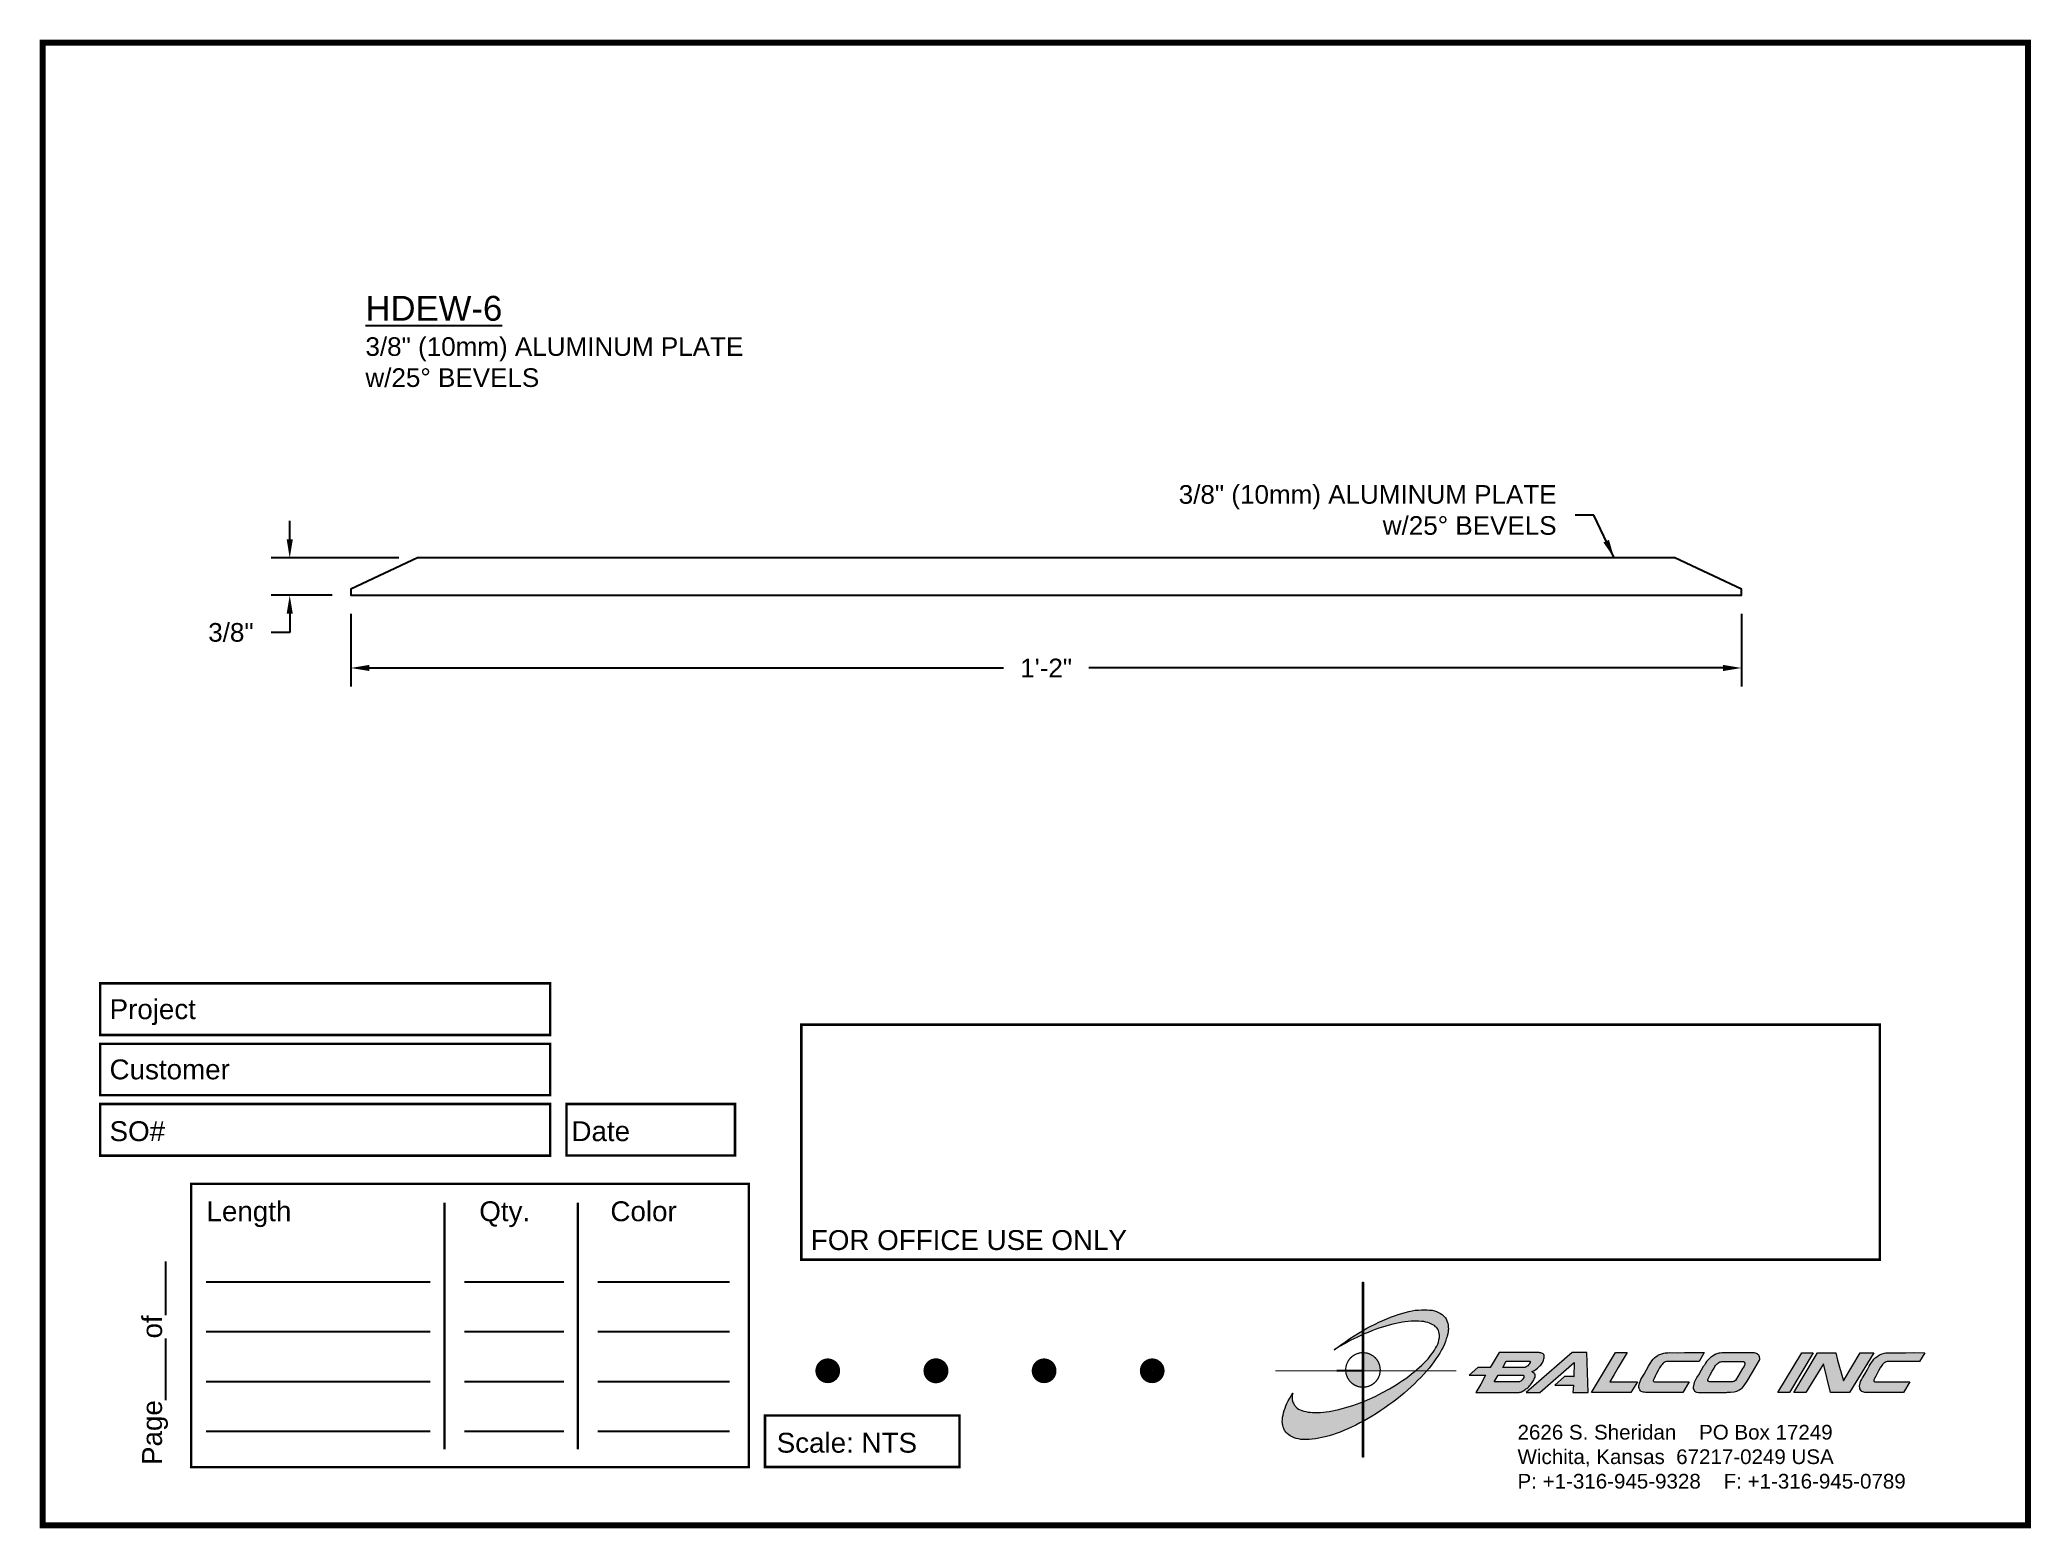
# Paper-space layout 'Breakout' of a CAD drawing. Header units: inches. Extents: x 0 to 10, y 0 to 7.5.
# The model-space entities are those that its viewports show. They can reach past a viewport. Long polylines and large blocks are cut down to what shows.
import ezdxf

# ---------------------------------------------------------------- set-up
doc = ezdxf.new("R2010")
doc.units = ezdxf.units.IN
doc.header["$MEASUREMENT"] = 0
for name, color, linetype in [('Border', 7, 'Continuous'), ('Dimensions', 3, 'Continuous'), ('Metals', 7, 'Continuous'), ('Text', 2, 'Continuous')]:
    doc.layers.add(name, color=color, linetype=linetype)
doc.styles.add('Arial', font='ARIAL.TTF')
doc.dimstyles.new('Arial', dxfattribs={"dimtxt": 0.1875, "dimasz": 0.1875, "dimexe": 0.1875, "dimexo": 0.1875, "dimgap": 0.1875, "dimtad": 0, "dimtih": 1, "dimtoh": 1, "dimdec": 4, "dimzin": 0, "dimdsep": 46, "dimlunit": 4, "dimtxsty": 'Arial', "dimcen": 0.1875, "dimadec": 0, "dimazin": 0, "dimtfac": 1, "dimtdec": 4, "dimtofl": 0, "dimtmove": 0, "dimatfit": 3, "dimfxl": 0, "dimfrac": 2, "dimtolj": 1, "dimtzin": 0, "dimarcsym": 0})

# ---------------------------------------------------------------- blocks, each defined once
blk = doc.blocks.new('CADlogo')
h = blk.add_hatch(color=256)
h.paths.add_polyline_path([(0.918, 1.81), (0.909, 1.81), (0.909, 1.322), (0.918, 1.327)])
h.paths.add_polyline_path([(0.918, 1.285), (0.909, 1.281), (0.909, 1.1), (0.918, 1.1)])
h.paths.add_polyline_path([(0.918, 0.917), (0.909, 0.917), (0.909, 0.762), (0.909, 0.753), (0.91, 0.753), (0.918, 0.753)])
h.paths.add_polyline_path([(0.918, 1.091), (0.918, 1.1), (0.91, 1.1), (0.909, 1.1), (0.909, 0.917), (0.918, 0.917), (0.918, 0.919), (0.915, 0.919)])
h.paths.add_polyline_path([(0.918, 0.412), (0.909, 0.407), (0.909, 0.049), (0.918, 0.049)])
h.paths.add_polyline_path([(0.918, 0.753), (0.909, 0.753), (0.909, 0.606), (0.918, 0.609)])
h.paths.add_polyline_path([(0.918, 0.609), (0.909, 0.606), (0.909, 0.407), (0.918, 0.412)])
h.paths.add_polyline_path([(0.918, 1.327), (0.909, 1.322), (0.909, 1.281), (0.918, 1.285)])
h = blk.add_hatch(color=175)
h.paths.add_polyline_path([(0.574, 0.51), (0.543, 0.506), (0.514, 0.502), (0.487, 0.499), (0.459, 0.499), (0.432, 0.497), (0.406, 0.499), (0.382, 0.5), (0.36, 0.502), (0.338, 0.508), (0.318, 0.511), (0.298, 0.519), (0.282, 0.526), (0.265, 0.533), (0.252, 0.543), (0.24, 0.553), (0.234, 0.559), (0.229, 0.564), (0.22, 0.577), (0.212, 0.592), (0.205, 0.607), (0.203, 0.616), (0.201, 0.627), (0.199, 0.643), (0.201, 0.66), (0.201, 0.671), (0.205, 0.682), (0.207, 0.694), (0.19, 0.667), (0.176, 0.641), (0.161, 0.616), (0.148, 0.59), (0.137, 0.566), (0.128, 0.543), (0.119, 0.519), (0.113, 0.495), (0.108, 0.473), (0.104, 0.451), (0.103, 0.44), (0.103, 0.429), (0.101, 0.409), (0.103, 0.391), (0.104, 0.38), (0.106, 0.371), (0.11, 0.352), (0.115, 0.336), (0.124, 0.318), (0.13, 0.31), (0.135, 0.301), (0.143, 0.294), (0.15, 0.286), (0.165, 0.274), (0.181, 0.263), (0.199, 0.254), (0.22, 0.244), (0.242, 0.237), (0.263, 0.232), (0.289, 0.228), (0.315, 0.226), (0.342, 0.226), (0.371, 0.226), (0.402, 0.23), (0.434, 0.233), (0.467, 0.239), (0.499, 0.246), (0.534, 0.254), (0.571, 0.263), (0.606, 0.275), (0.644, 0.286), (0.682, 0.301), (0.721, 0.318), (0.759, 0.334), (0.799, 0.352), (0.841, 0.371), (0.882, 0.393), (0.909, 0.407), (0.909, 0.606), (0.884, 0.596), (0.847, 0.583), (0.81, 0.57), (0.774, 0.559), (0.739, 0.548), (0.704, 0.537), (0.671, 0.53), (0.638, 0.522), (0.606, 0.515)])
h.paths.add_polyline_path([(1.18, 0.738), (1.109, 0.698), (1.034, 0.661), (0.957, 0.627), (0.918, 0.609), (0.918, 0.412), (0.924, 0.414), (0.964, 0.438), (1.006, 0.462), (1.05, 0.489), (1.092, 0.517), (1.134, 0.544), (1.174, 0.574), (1.215, 0.603), (1.253, 0.634), (1.291, 0.663), (1.328, 0.694), (1.365, 0.725), (1.399, 0.757), (1.432, 0.788), (1.463, 0.819), (1.494, 0.85), (1.524, 0.883), (1.554, 0.917), (1.44, 0.917), (1.429, 0.908), (1.401, 0.886), (1.374, 0.864), (1.343, 0.842), (1.312, 0.822), (1.28, 0.8), (1.248, 0.778), (1.215, 0.758)])
h.paths.add_polyline_path([(1.769, 1.382), (1.767, 1.393), (1.763, 1.404), (1.758, 1.422), (1.749, 1.441), (1.743, 1.45), (1.738, 1.457), (1.73, 1.464), (1.725, 1.472), (1.709, 1.485), (1.692, 1.496), (1.674, 1.506), (1.654, 1.514), (1.632, 1.521), (1.61, 1.527), (1.584, 1.53), (1.559, 1.532), (1.531, 1.532), (1.502, 1.532), (1.471, 1.53), (1.44, 1.527), (1.407, 1.521), (1.374, 1.514), (1.339, 1.505), (1.304, 1.496), (1.268, 1.485), (1.229, 1.472), (1.191, 1.457), (1.152, 1.442), (1.114, 1.426), (1.074, 1.408), (1.034, 1.388), (0.991, 1.367), (0.951, 1.346), (0.918, 1.327), (0.918, 1.285), (0.926, 1.289), (0.964, 1.305), (1.001, 1.32), (1.037, 1.333), (1.074, 1.346), (1.109, 1.356), (1.143, 1.367), (1.178, 1.378), (1.213, 1.386), (1.246, 1.393), (1.277, 1.4), (1.31, 1.406), (1.339, 1.41), (1.368, 1.413), (1.398, 1.417), (1.425, 1.417), (1.452, 1.419), (1.476, 1.417), (1.502, 1.415), (1.524, 1.413), (1.546, 1.408), (1.566, 1.404), (1.584, 1.397), (1.602, 1.389), (1.617, 1.382), (1.632, 1.373), (1.644, 1.362), (1.65, 1.356), (1.655, 1.351), (1.665, 1.338), (1.672, 1.325), (1.677, 1.309), (1.681, 1.294), (1.683, 1.278), (1.683, 1.261), (1.683, 1.252), (1.681, 1.243), (1.677, 1.225), (1.672, 1.207), (1.665, 1.186), (1.655, 1.166), (1.644, 1.146), (1.632, 1.126), (1.619, 1.106), (1.602, 1.084), (1.586, 1.062), (1.568, 1.04), (1.548, 1.018), (1.527, 0.996), (1.504, 0.974), (1.48, 0.952), (1.456, 0.93), (1.44, 0.917), (1.554, 0.917), (1.579, 0.945), (1.602, 0.976), (1.626, 1.007), (1.648, 1.038), (1.668, 1.067), (1.687, 1.097), (1.703, 1.128), (1.719, 1.155), (1.732, 1.185), (1.743, 1.212), (1.752, 1.239), (1.758, 1.252), (1.762, 1.265), (1.767, 1.291), (1.771, 1.314), (1.771, 1.327), (1.773, 1.338), (1.771, 1.362), (1.771, 1.373)])
h.paths.add_polyline_path([(0.867, 1.296), (0.825, 1.271), (0.781, 1.243), (0.741, 1.214), (0.701, 1.186), (0.66, 1.157), (0.622, 1.128), (0.675, 1.161), (0.732, 1.194), (0.79, 1.225), (0.82, 1.239), (0.851, 1.254), (0.909, 1.281), (0.909, 1.322)])
h = blk.add_hatch(color=256)
h.paths.add_polyline_path([(1.074, 0.991), (1.07, 1.001), (1.065, 1.011), (1.059, 1.021), (1.053, 1.03), (1.046, 1.038), (1.039, 1.047), (1.031, 1.054), (1.022, 1.062), (1.014, 1.068), (1.004, 1.074), (0.995, 1.08), (0.985, 1.085), (0.975, 1.089), (0.964, 1.093), (0.954, 1.096), (0.943, 1.098), (0.932, 1.099), (0.921, 1.1), (0.918, 1.1), (0.918, 0.917), (0.94, 0.917), (1.086, 0.917), (1.087, 0.927), (1.086, 0.938), (1.085, 0.949), (1.083, 0.96), (1.081, 0.97), (1.078, 0.981)])
h.paths.add_polyline_path([(0.909, 0.917), (0.739, 0.917), (0.74, 0.91), (0.741, 0.899), (0.743, 0.888), (0.746, 0.878), (0.75, 0.867), (0.754, 0.857), (0.758, 0.847), (0.764, 0.837), (0.77, 0.828), (0.776, 0.819), (0.783, 0.811), (0.791, 0.803), (0.799, 0.795), (0.808, 0.788), (0.817, 0.782), (0.826, 0.776), (0.836, 0.771), (0.846, 0.766), (0.856, 0.762), (0.867, 0.759), (0.877, 0.757), (0.888, 0.755), (0.899, 0.753), (0.909, 0.753)])
h.paths.add_polyline_path([(0.918, 1.1), (0.91, 1.1), (0.909, 1.1), (0.909, 0.917), (0.918, 0.917)])
h = blk.add_hatch(color=256)
h.paths.add_polyline_path([(2.148, 0.874), (2.098, 0.784), (2.049, 0.7), (2.484, 0.7), (2.491, 0.702), (2.501, 0.703), (2.508, 0.705), (2.512, 0.707), (2.517, 0.711), (2.532, 0.72), (2.546, 0.729), (2.554, 0.735), (2.563, 0.74), (2.572, 0.747), (2.581, 0.757), (2.59, 0.768), (2.599, 0.777), (2.616, 0.799), (2.623, 0.811), (2.63, 0.822), (2.636, 0.833), (2.641, 0.844), (2.645, 0.855), (2.647, 0.864), (2.647, 0.879), (2.645, 0.883), (2.641, 0.886), (2.638, 0.892), (2.629, 0.899), (2.619, 0.905), (2.612, 0.91), (2.64, 0.921), (2.658, 0.936), (2.669, 0.943), (2.678, 0.95), (2.694, 0.967), (2.702, 0.976), (2.709, 0.985), (2.716, 0.994), (2.722, 1.005), (2.727, 1.014), (2.731, 1.025), (2.735, 1.038), (2.736, 1.049), (2.738, 1.062), (2.738, 1.073), (2.733, 1.082), (2.727, 1.088), (2.72, 1.093), (2.713, 1.097), (2.704, 1.099), (2.694, 1.1), (2.685, 1.102), (2.674, 1.102), (2.285, 1.102), (2.195, 0.952), (2.069, 0.952), (1.981, 0.874)])
h.paths.add_polyline_path([(2.274, 0.874), (2.53, 0.874), (2.534, 0.865), (2.532, 0.852), (2.524, 0.841), (2.515, 0.828), (2.505, 0.815), (2.493, 0.81), (2.49, 0.808), (2.235, 0.808)], flags=16)
h.paths.add_polyline_path([(2.321, 0.952), (2.356, 1.014), (2.587, 1.014), (2.592, 1.014), (2.597, 1.014), (2.597, 1.003), (2.59, 0.991), (2.583, 0.98), (2.569, 0.966), (2.555, 0.958), (2.546, 0.952), (2.535, 0.952)], flags=16)
h.paths.add_polyline_path([(3.04, 1.002), (3.036, 0.859), (2.941, 0.859), (2.844, 0.773), (3.031, 0.773), (3.027, 0.7), (3.181, 0.7), (3.168, 1.102), (3.02, 1.102), (2.557, 0.7), (2.694, 0.7)])
h.paths.add_polyline_path([(3.214, 0.7), (3.611, 0.7), (3.675, 0.808), (3.397, 0.808), (3.441, 0.881), (3.483, 0.952), (3.574, 1.102), (3.454, 1.102)])
h.paths.add_polyline_path([(3.788, 0.965), (3.766, 0.927), (3.743, 0.885), (3.721, 0.846), (3.71, 0.83), (3.702, 0.811), (3.697, 0.795), (3.693, 0.778), (3.691, 0.769), (3.691, 0.76), (3.691, 0.749), (3.693, 0.74), (3.7, 0.727), (3.708, 0.716), (3.711, 0.714), (3.724, 0.705), (3.733, 0.702), (3.744, 0.702), (3.757, 0.7), (3.774, 0.7), (4.134, 0.7), (4.196, 0.808), (3.854, 0.808), (3.841, 0.808), (3.833, 0.816), (3.836, 0.826), (3.843, 0.841), (3.856, 0.864), (3.869, 0.892), (3.883, 0.921), (3.898, 0.949), (3.914, 0.972), (3.924, 0.983), (3.931, 0.992), (3.943, 1.002), (3.954, 1.008), (3.969, 1.011), (4.297, 1.011), (4.346, 1.102), (4.238, 1.102), (4.15, 1.102), (4.075, 1.1), (3.997, 1.102), (3.982, 1.1), (3.968, 1.1), (3.955, 1.099), (3.942, 1.097), (3.92, 1.089), (3.9, 1.082), (3.889, 1.078), (3.88, 1.073), (3.863, 1.062), (3.849, 1.049), (3.834, 1.035), (3.821, 1.018), (3.81, 1.002), (3.799, 0.983)])
h.paths.add_polyline_path([(4.509, 1.097), (4.496, 1.095), (4.485, 1.093), (4.476, 1.089), (4.465, 1.086), (4.447, 1.077), (4.43, 1.066), (4.421, 1.06), (4.414, 1.055), (4.399, 1.04), (4.386, 1.025), (4.372, 1.011), (4.361, 0.994), (4.35, 0.976), (4.337, 0.96), (4.317, 0.923), (4.297, 0.888), (4.275, 0.855), (4.26, 0.828), (4.255, 0.813), (4.247, 0.799), (4.244, 0.784), (4.242, 0.777), (4.24, 0.769), (4.238, 0.753), (4.238, 0.735), (4.246, 0.722), (4.251, 0.714), (4.253, 0.713), (4.257, 0.711), (4.262, 0.705), (4.269, 0.703), (4.278, 0.702), (4.289, 0.7), (4.564, 0.7), (4.571, 0.7), (4.584, 0.702), (4.613, 0.703), (4.648, 0.707), (4.664, 0.709), (4.677, 0.713), (4.686, 0.716), (4.694, 0.722), (4.705, 0.727), (4.717, 0.735), (4.73, 0.744), (4.741, 0.755), (4.752, 0.769), (4.781, 0.815), (4.833, 0.903), (4.906, 1.025), (4.908, 1.035), (4.908, 1.046), (4.906, 1.051), (4.906, 1.057), (4.9, 1.069), (4.893, 1.08), (4.889, 1.082), (4.888, 1.086), (4.88, 1.089), (4.873, 1.093), (4.866, 1.097), (4.856, 1.1), (4.846, 1.1), (4.844, 1.1), (4.73, 1.1), (4.626, 1.1), (4.58, 1.1), (4.542, 1.099), (4.524, 1.099)])
h.paths.add_polyline_path([(4.527, 1.011), (4.54, 1.011), (4.745, 1.011), (4.752, 1.003), (4.758, 0.998), (4.758, 0.985), (4.756, 0.98), (4.754, 0.974), (4.749, 0.965), (4.743, 0.956), (4.734, 0.941), (4.663, 0.821), (4.648, 0.812), (4.639, 0.81), (4.633, 0.808), (4.622, 0.808), (4.61, 0.808), (4.416, 0.808), (4.398, 0.808), (4.39, 0.813), (4.387, 0.813), (4.385, 0.819), (4.378, 0.825), (4.385, 0.832), (4.408, 0.877), (4.428, 0.914), (4.447, 0.945), (4.454, 0.96), (4.461, 0.971), (4.474, 0.986), (4.487, 0.996), (4.496, 1.002), (4.508, 1.009), (4.516, 1.009)], flags=16)
h.paths.add_polyline_path([(5.089, 0.698), (5.206, 0.698), (5.445, 1.1), (5.33, 1.099)])
h.paths.add_polyline_path([(5.489, 1.099), (5.252, 0.698), (5.37, 0.698), (5.548, 0.987), (5.621, 0.698), (5.811, 0.698), (6.055, 1.099), (5.919, 1.1), (5.749, 0.817), (5.709, 0.954), (5.691, 1.024), (5.672, 1.099)])
h.paths.add_polyline_path([(6.086, 1.06), (6.069, 1.047), (6.056, 1.035), (6.044, 1.018), (6.031, 1.002), (6.02, 0.983), (6.009, 0.965), (5.987, 0.925), (5.965, 0.885), (5.941, 0.846), (5.932, 0.828), (5.923, 0.811), (5.917, 0.795), (5.914, 0.778), (5.912, 0.769), (5.912, 0.758), (5.914, 0.749), (5.916, 0.738), (5.921, 0.725), (5.928, 0.716), (5.936, 0.709), (5.945, 0.705), (5.954, 0.702), (5.965, 0.7), (5.98, 0.7), (5.994, 0.7), (6.355, 0.7), (6.419, 0.806), (6.073, 0.806), (6.056, 0.811), (6.056, 0.821), (6.056, 0.826), (6.064, 0.841), (6.077, 0.864), (6.089, 0.892), (6.104, 0.919), (6.119, 0.947), (6.135, 0.972), (6.144, 0.983), (6.153, 0.992), (6.163, 1), (6.166, 1.003), (6.172, 1.005), (6.178, 1.008), (6.19, 1.011), (6.517, 1.011), (6.569, 1.1), (6.459, 1.102), (6.373, 1.1), (6.296, 1.1), (6.217, 1.1), (6.203, 1.1), (6.19, 1.099), (6.175, 1.099), (6.164, 1.095), (6.141, 1.089), (6.12, 1.082), (6.111, 1.077), (6.102, 1.073)])
blk.add_hatch(color=256).paths.add_polyline_path([(0.918, 0.609), (0.909, 0.606), (0.909, 0.407), (0.918, 0.412)])
for q in [(0.65, 0.917), (0.909, 0.648)]:
    blk.add_line((0.909, 0.917), q)
at = {"color": 7, "lineweight": 0}
for points in [[(0.909, 1.81), (0.918, 1.81), (0.918, 0.049), (0.909, 0.049), (0.909, 1.81)], [(2.738, 1.073), (2.733, 1.082), (2.727, 1.088), (2.72, 1.093), (2.713, 1.097), (2.704, 1.099), (2.694, 1.1), (2.685, 1.102), (2.674, 1.102), (2.285, 1.102), (2.195, 0.952), (2.069, 0.952), (1.981, 0.874), (2.148, 0.874), (2.098, 0.784), (2.049, 0.7), (2.484, 0.7), (2.491, 0.702), (2.501, 0.703), (2.508, 0.705), (2.512, 0.707), (2.517, 0.711), (2.532, 0.72), (2.546, 0.729), (2.554, 0.735), (2.563, 0.74), (2.572, 0.747), (2.581, 0.757), (2.59, 0.768), (2.599, 0.777), (2.616, 0.799), (2.623, 0.811), (2.63, 0.822), (2.636, 0.833), (2.641, 0.844), (2.645, 0.855), (2.647, 0.864), (2.647, 0.874), (2.647, 0.879), (2.645, 0.883), (2.641, 0.886), (2.638, 0.892), (2.629, 0.899), (2.619, 0.905), (2.612, 0.91), (2.64, 0.921), (2.658, 0.936), (2.669, 0.943), (2.678, 0.95), (2.694, 0.967), (2.702, 0.976), (2.709, 0.985), (2.716, 0.994), (2.722, 1.005), (2.727, 1.014), (2.731, 1.025), (2.735, 1.038), (2.736, 1.049), (2.738, 1.062), (2.738, 1.073), (2.738, 1.073)], [(2.587, 0.985), (2.583, 0.98), (2.572, 0.969), (2.565, 0.963), (2.555, 0.958), (2.546, 0.952), (2.535, 0.952), (2.321, 0.952), (2.356, 1.014), (2.587, 1.014), (2.592, 1.014), (2.594, 1.014), (2.596, 1.013), (2.597, 1.011), (2.597, 1.005), (2.596, 1), (2.59, 0.991), (2.587, 0.985), (2.587, 0.985)], [(3.027, 0.7), (3.181, 0.7), (3.168, 1.102), (3.02, 1.102), (2.557, 0.7), (2.694, 0.7), (3.04, 1.002), (3.036, 0.859), (3.038, 0.859), (2.941, 0.859), (2.844, 0.773), (3.031, 0.773), (3.027, 0.7), (3.027, 0.7)], [(3.214, 0.7), (3.454, 1.102), (3.574, 1.102), (3.483, 0.952), (3.441, 0.881), (3.397, 0.808), (3.675, 0.808), (3.611, 0.7), (3.214, 0.7), (3.214, 0.7)], [(3.969, 1.011), (3.96, 1.009), (3.955, 1.007), (3.949, 1.005), (3.946, 1.003), (3.94, 1), (3.931, 0.992), (3.924, 0.983), (3.914, 0.972), (3.898, 0.949), (3.883, 0.921), (3.869, 0.892), (3.856, 0.864), (3.843, 0.841), (3.836, 0.826), (3.834, 0.821), (3.834, 0.817), (3.836, 0.813), (3.839, 0.81), (3.847, 0.808), (3.854, 0.808), (4.196, 0.808), (4.134, 0.7), (3.774, 0.7), (3.757, 0.7), (3.744, 0.702), (3.733, 0.702), (3.724, 0.705), (3.715, 0.711), (3.711, 0.713), (3.708, 0.716), (3.7, 0.727), (3.693, 0.74), (3.691, 0.749), (3.691, 0.76), (3.691, 0.769), (3.693, 0.778), (3.697, 0.795), (3.702, 0.811), (3.71, 0.83), (3.721, 0.846), (3.743, 0.885), (3.766, 0.927), (3.788, 0.965), (3.799, 0.983), (3.81, 1.002), (3.821, 1.018), (3.834, 1.035), (3.849, 1.049), (3.863, 1.062), (3.88, 1.073), (3.889, 1.078), (3.9, 1.082), (3.92, 1.089), (3.942, 1.097), (3.955, 1.099), (3.968, 1.1), (3.982, 1.1), (3.997, 1.102), (4.075, 1.1), (4.15, 1.102), (4.238, 1.102), (4.346, 1.102), (4.297, 1.011), (3.969, 1.011), (3.969, 1.011)], [(4.846, 1.1), (4.844, 1.1), (4.73, 1.1), (4.626, 1.1), (4.58, 1.1), (4.542, 1.099), (4.524, 1.099), (4.509, 1.097), (4.496, 1.095), (4.485, 1.093), (4.476, 1.089), (4.465, 1.086), (4.447, 1.077), (4.43, 1.066), (4.421, 1.06), (4.414, 1.055), (4.399, 1.04), (4.386, 1.025), (4.372, 1.011), (4.361, 0.994), (4.35, 0.976), (4.337, 0.96), (4.317, 0.923), (4.297, 0.888), (4.275, 0.855), (4.26, 0.828), (4.255, 0.813), (4.247, 0.799), (4.244, 0.784), (4.242, 0.777), (4.24, 0.769), (4.238, 0.753), (4.238, 0.735), (4.246, 0.722), (4.251, 0.714), (4.253, 0.713), (4.257, 0.711), (4.262, 0.705), (4.269, 0.703), (4.278, 0.702), (4.289, 0.7), (4.564, 0.7), (4.571, 0.7), (4.584, 0.702), (4.613, 0.703), (4.648, 0.707), (4.664, 0.709), (4.677, 0.713), (4.686, 0.716), (4.694, 0.722), (4.705, 0.727), (4.717, 0.735), (4.73, 0.744), (4.741, 0.755), (4.752, 0.769), (4.781, 0.815), (4.833, 0.903), (4.906, 1.025), (4.908, 1.035), (4.908, 1.046), (4.906, 1.051), (4.906, 1.057), (4.9, 1.069), (4.897, 1.075), (4.893, 1.08), (4.889, 1.082), (4.888, 1.086), (4.88, 1.089), (4.873, 1.093), (4.866, 1.097), (4.856, 1.1), (4.846, 1.1), (4.846, 1.1)], [(4.734, 0.941), (4.663, 0.821), (4.653, 0.815), (4.646, 0.811), (4.639, 0.81), (4.633, 0.808), (4.622, 0.808), (4.61, 0.808), (4.416, 0.808), (4.403, 0.808), (4.396, 0.81), (4.39, 0.813), (4.388, 0.813), (4.386, 0.815), (4.385, 0.819), (4.383, 0.821), (4.383, 0.826), (4.383, 0.83), (4.385, 0.832), (4.408, 0.877), (4.428, 0.914), (4.447, 0.945), (4.454, 0.96), (4.461, 0.971), (4.471, 0.982), (4.478, 0.989), (4.487, 0.996), (4.496, 1.002), (4.505, 1.007), (4.511, 1.009), (4.516, 1.009), (4.527, 1.011), (4.54, 1.011), (4.743, 1.011), (4.749, 1.007), (4.752, 1.003), (4.756, 1), (4.758, 0.994), (4.758, 0.985), (4.756, 0.98), (4.754, 0.974), (4.749, 0.965), (4.743, 0.956), (4.734, 0.941), (4.734, 0.941)], [(5.089, 0.698), (5.33, 1.099), (5.445, 1.1), (5.206, 0.698), (5.091, 0.698), (5.089, 0.698), (5.089, 0.698)], [(5.811, 0.698), (5.621, 0.698), (5.548, 0.987), (5.37, 0.698), (5.252, 0.698), (5.489, 1.099), (5.672, 1.099), (5.691, 1.024), (5.709, 0.954), (5.749, 0.817), (5.919, 1.1), (6.055, 1.099), (5.811, 0.698), (5.811, 0.698)], [(6.19, 1.011), (6.181, 1.009), (6.175, 1.007), (6.172, 1.005), (6.166, 1.003), (6.163, 1), (6.153, 0.992), (6.144, 0.983), (6.135, 0.972), (6.119, 0.947), (6.104, 0.919), (6.089, 0.892), (6.077, 0.864), (6.064, 0.841), (6.056, 0.826), (6.056, 0.821), (6.056, 0.815), (6.058, 0.811), (6.062, 0.81), (6.067, 0.808), (6.077, 0.806), (6.419, 0.806), (6.355, 0.7), (5.994, 0.7), (5.98, 0.7), (5.965, 0.7), (5.954, 0.702), (5.945, 0.705), (5.936, 0.709), (5.932, 0.713), (5.928, 0.716), (5.921, 0.725), (5.916, 0.738), (5.914, 0.749), (5.912, 0.758), (5.912, 0.769), (5.914, 0.778), (5.917, 0.795), (5.923, 0.811), (5.932, 0.828), (5.941, 0.846), (5.965, 0.885), (5.987, 0.925), (6.009, 0.965), (6.02, 0.983), (6.031, 1.002), (6.044, 1.018), (6.056, 1.035), (6.069, 1.047), (6.086, 1.06), (6.102, 1.073), (6.111, 1.077), (6.12, 1.082), (6.141, 1.089), (6.164, 1.095), (6.175, 1.099), (6.19, 1.099), (6.203, 1.1), (6.217, 1.1), (6.296, 1.1), (6.373, 1.1), (6.459, 1.102), (6.569, 1.1), (6.517, 1.011), (6.19, 1.011), (6.19, 1.011)], [(2.484, 0.808), (2.235, 0.808), (2.274, 0.874), (2.524, 0.874), (2.53, 0.872), (2.532, 0.87), (2.533, 0.866), (2.533, 0.863), (2.532, 0.852), (2.524, 0.841), (2.515, 0.828), (2.506, 0.817), (2.501, 0.813), (2.493, 0.81), (2.49, 0.808), (2.486, 0.808), (2.484, 0.808), (2.484, 0.808)]]:
    blk.add_lwpolyline(points, dxfattribs=at)
at = {"color": 175, "lineweight": 0}
blk.add_lwpolyline([(1.758, 1.422), (1.763, 1.404), (1.767, 1.393), (1.769, 1.382), (1.771, 1.373), (1.771, 1.362), (1.773, 1.338), (1.771, 1.327), (1.771, 1.314), (1.767, 1.291), (1.762, 1.265), (1.758, 1.252), (1.752, 1.239), (1.743, 1.212), (1.732, 1.185), (1.719, 1.155), (1.703, 1.128), (1.687, 1.097), (1.668, 1.067), (1.648, 1.038), (1.626, 1.007), (1.602, 0.976), (1.579, 0.945), (1.551, 0.914), (1.524, 0.883), (1.494, 0.85), (1.463, 0.819), (1.432, 0.788), (1.399, 0.757), (1.365, 0.725), (1.328, 0.694), (1.291, 0.663), (1.253, 0.634), (1.215, 0.603), (1.174, 0.574), (1.134, 0.544), (1.092, 0.517), (1.05, 0.489), (1.006, 0.462), (0.964, 0.438), (0.924, 0.414), (0.882, 0.393), (0.841, 0.371), (0.799, 0.352), (0.759, 0.334), (0.721, 0.318), (0.682, 0.301), (0.644, 0.286), (0.606, 0.275), (0.571, 0.263), (0.534, 0.254), (0.499, 0.246), (0.467, 0.239), (0.434, 0.233), (0.402, 0.23), (0.371, 0.226), (0.342, 0.226), (0.315, 0.226), (0.289, 0.228), (0.263, 0.232), (0.242, 0.237), (0.22, 0.244), (0.199, 0.254), (0.181, 0.263), (0.165, 0.274), (0.15, 0.286), (0.143, 0.294), (0.135, 0.301), (0.13, 0.31), (0.124, 0.318), (0.115, 0.336), (0.11, 0.352), (0.106, 0.371), (0.104, 0.38), (0.103, 0.391), (0.101, 0.409), (0.103, 0.429), (0.103, 0.44), (0.104, 0.451), (0.108, 0.473), (0.113, 0.495), (0.119, 0.519), (0.128, 0.543), (0.137, 0.566), (0.148, 0.59), (0.161, 0.616), (0.176, 0.641), (0.19, 0.667), (0.207, 0.694), (0.205, 0.682), (0.201, 0.671), (0.201, 0.66), (0.199, 0.649), (0.199, 0.638), (0.201, 0.627), (0.203, 0.616), (0.205, 0.607), (0.212, 0.592), (0.22, 0.577), (0.229, 0.564), (0.234, 0.559), (0.24, 0.553), (0.252, 0.543), (0.265, 0.533), (0.282, 0.526), (0.298, 0.519), (0.318, 0.511), (0.338, 0.508), (0.36, 0.502), (0.382, 0.5), (0.406, 0.499), (0.432, 0.497), (0.459, 0.499), (0.487, 0.499), (0.514, 0.502), (0.543, 0.506), (0.574, 0.51), (0.606, 0.515), (0.638, 0.522), (0.671, 0.53), (0.704, 0.537), (0.739, 0.548), (0.774, 0.559), (0.81, 0.57), (0.847, 0.583), (0.884, 0.596), (0.92, 0.61), (0.957, 0.627), (1.034, 0.661), (1.109, 0.698), (1.18, 0.738), (1.215, 0.758), (1.248, 0.778), (1.28, 0.8), (1.312, 0.822), (1.343, 0.842), (1.374, 0.864), (1.401, 0.886), (1.429, 0.908), (1.456, 0.93), (1.48, 0.952), (1.504, 0.974), (1.527, 0.996), (1.548, 1.018), (1.568, 1.04), (1.586, 1.062), (1.602, 1.084), (1.619, 1.106), (1.632, 1.126), (1.644, 1.146), (1.655, 1.166), (1.665, 1.186), (1.672, 1.207), (1.677, 1.225), (1.681, 1.243), (1.683, 1.252), (1.683, 1.261), (1.683, 1.278), (1.681, 1.294), (1.677, 1.309), (1.672, 1.325), (1.665, 1.338), (1.655, 1.351), (1.65, 1.356), (1.644, 1.362), (1.632, 1.373), (1.617, 1.382), (1.602, 1.389), (1.584, 1.397), (1.566, 1.404), (1.546, 1.408), (1.524, 1.413), (1.502, 1.415), (1.476, 1.417), (1.452, 1.419), (1.425, 1.417), (1.398, 1.417), (1.368, 1.413), (1.339, 1.41), (1.31, 1.406), (1.277, 1.4), (1.246, 1.393), (1.213, 1.386), (1.178, 1.378), (1.143, 1.367), (1.109, 1.356), (1.074, 1.346), (1.037, 1.333), (1.001, 1.32), (0.964, 1.305), (0.926, 1.289), (0.851, 1.254), (0.82, 1.239), (0.79, 1.225), (0.732, 1.194), (0.675, 1.161), (0.622, 1.128), (0.66, 1.157), (0.701, 1.186), (0.741, 1.214), (0.781, 1.243), (0.825, 1.271), (0.867, 1.296), (0.909, 1.322), (0.951, 1.346), (0.991, 1.367), (1.034, 1.388), (1.074, 1.408), (1.114, 1.426), (1.152, 1.442), (1.191, 1.457), (1.229, 1.472), (1.268, 1.485), (1.304, 1.496), (1.339, 1.505), (1.374, 1.514), (1.407, 1.521), (1.44, 1.527), (1.471, 1.53), (1.502, 1.532), (1.531, 1.532), (1.559, 1.532), (1.584, 1.53), (1.61, 1.527), (1.632, 1.521), (1.654, 1.514), (1.674, 1.506), (1.692, 1.496), (1.709, 1.485), (1.725, 1.472), (1.73, 1.464), (1.738, 1.457), (1.743, 1.45), (1.749, 1.441), (1.758, 1.422), (1.758, 1.422)], dxfattribs=at)
at = {"color": 7, "lineweight": 0, "const_width": 0.0128}
blk.add_lwpolyline([(1.087, 0.927), (1.086, 0.938), (1.085, 0.949), (1.083, 0.96), (1.081, 0.97), (1.078, 0.981), (1.074, 0.991), (1.07, 1.001), (1.065, 1.011), (1.059, 1.021), (1.053, 1.03), (1.046, 1.038), (1.039, 1.047), (1.031, 1.054), (1.022, 1.062), (1.014, 1.068), (1.004, 1.074), (0.995, 1.08), (0.985, 1.085), (0.975, 1.089), (0.964, 1.093), (0.954, 1.096), (0.943, 1.098), (0.932, 1.099), (0.921, 1.1), (0.91, 1.1), (0.899, 1.1), (0.888, 1.099), (0.877, 1.097), (0.867, 1.094), (0.856, 1.091), (0.846, 1.087), (0.836, 1.082), (0.826, 1.077), (0.817, 1.071), (0.808, 1.065), (0.799, 1.058), (0.791, 1.05), (0.783, 1.043), (0.776, 1.034), (0.77, 1.025), (0.764, 1.016), (0.758, 1.006), (0.754, 0.996), (0.75, 0.986), (0.746, 0.976), (0.743, 0.965), (0.741, 0.954), (0.74, 0.943), (0.739, 0.932), (0.739, 0.921), (0.74, 0.91), (0.741, 0.899), (0.743, 0.888), (0.746, 0.878), (0.75, 0.867), (0.754, 0.857), (0.758, 0.847), (0.764, 0.837), (0.77, 0.828), (0.776, 0.819), (0.783, 0.811), (0.791, 0.803), (0.799, 0.795), (0.808, 0.788), (0.817, 0.782), (0.826, 0.776), (0.836, 0.771), (0.846, 0.766), (0.856, 0.762), (0.867, 0.759), (0.877, 0.757), (0.888, 0.755), (0.899, 0.753), (0.91, 0.753), (0.921, 0.753), (0.932, 0.754), (0.943, 0.756), (0.954, 0.758), (0.964, 0.761), (0.975, 0.764), (0.985, 0.769), (0.995, 0.773), (1.004, 0.779), (1.014, 0.785), (1.022, 0.792), (1.031, 0.799), (1.039, 0.807), (1.046, 0.815), (1.053, 0.824), (1.059, 0.833), (1.065, 0.842), (1.07, 0.852), (1.074, 0.862), (1.078, 0.872), (1.081, 0.883), (1.083, 0.894), (1.085, 0.905), (1.086, 0.916), (1.087, 0.927)], dxfattribs=at)
at = {"color": 7, "lineweight": 0}
blk.add_lwpolyline([(1.853, 0.917, 0.0091, 0.0091, 0), (0.029, 0.917, 0.00366, 0.00366, 0), (0.029, 0.917, 0.00366, 0.00366, 0)], format="xyseb", dxfattribs=at)
blk = doc.blocks.new('ACADlogo')
blk.add_blockref('CADlogo', (-0.011, 7.152))
blk = doc.blocks.new('ejcnosingdetailsheet')
at = {"layer": 'Border', "color": 253}
for p, q in [((0.823, 1.224), (1.95, 1.224)), ((2.122, 1.224), (2.622, 1.224)), ((2.794, 1.224), (3.457, 1.224)), ((0.823, 0.974), (1.95, 0.974)), ((2.122, 0.974), (2.622, 0.974)), ((2.794, 0.974), (3.457, 0.974)), ((0.823, 0.724), (1.95, 0.724)), ((2.122, 0.724), (2.622, 0.724)), ((2.794, 0.724), (3.457, 0.724)), ((0.823, 0.474), (1.95, 0.474)), ((2.122, 0.474), (2.622, 0.474)), ((2.794, 0.474), (3.457, 0.474))]:
    blk.add_line(p, q, dxfattribs=at)
at = {"layer": 'Border'}
for points, const_width in [([(0, 7.461), (9.993, 7.461), (9.993, 0), (0, 0)], 0.03), ([(0.289, 2.727), (2.554, 2.727), (2.554, 2.467), (0.289, 2.467)], 0.0125), ([(9.247, 1.336), (3.818, 1.336), (3.818, 2.519), (9.247, 2.519)], 0.0125), ([(0.289, 2.423), (2.554, 2.423), (2.554, 2.164), (0.289, 2.164)], 0.0125), ([(0.289, 2.12), (2.554, 2.12), (2.554, 1.86), (0.289, 1.86)], 0.0125), ([(2.636, 1.861), (2.636, 2.12), (3.484, 2.12), (3.484, 1.861)], 0.0125), ([(3.554, 0.292), (0.747, 0.292), (0.747, 1.718), (3.554, 1.718)], 0.0125), ([(3.635, 0.552), (4.614, 0.552), (4.614, 0.293), (3.635, 0.293)], 0.0125)]:
    blk.add_lwpolyline(points, close=True, dxfattribs=dict(at, const_width=const_width))
at = {"layer": 'Border', "const_width": 0.0125}
for points in [[(2.022, 1.623), (2.022, 0.382)], [(2.693, 1.623), (2.693, 0.382)]]:
    blk.add_lwpolyline(points, dxfattribs=at)
at = {"layer": 'Border', "color": 175, "const_width": 0.0625}
for points in [[(3.92, 0.777, 1), (3.982, 0.777, 1)], [(4.464, 0.777, 1), (4.527, 0.777, 1)], [(5.009, 0.777, 1), (5.071, 0.777, 1)], [(5.553, 0.777, 1), (5.615, 0.777, 1)]]:
    blk.add_lwpolyline(points, format="xyb", close=True, dxfattribs=at)
at = {"layer": 'Border', "xscale": 0.5, "yscale": 0.5, "zscale": 0.5}
blk.add_blockref('ACADlogo', (6.194, -3.258), dxfattribs=at)
at = {"layer": 'Border', "style": 'Arial'}
for s, p in [('Project', (0.336, 2.547)), ('Customer', (0.336, 2.244)), ('SO#', (0.336, 1.933)), ('Date', (2.661, 1.933)), ('Length', (0.824, 1.53)), ('Qty.', (2.197, 1.53)), ('Color', (2.857, 1.53)), ('FOR OFFICE USE ONLY', (3.866, 1.385)), ('Scale: NTS', (3.694, 0.365))]:
    blk.add_text(s, height=0.1, dxfattribs=at).set_placement(p)
blk.add_text('Page%%u        %%uof%%u       ', height=0.1, rotation=90, dxfattribs=at).set_placement((0.6, 0.303))
at = {"layer": 'Border', "insert": (7.423, 0.505), "char_height": 0.074, "width": 2.3438, "attachment_point": 1, "style": 'Arial'}
blk.add_mtext('2626 S. Sheridan    PO Box 17249\\PWichita, Kansas  67217-0249 USA \\PP: +1-316-945-9328    F: +1-316-945-0789', dxfattribs=at)
blk = doc.blocks.new('*D17')
at = {"layer": 'Defpoints', "color": 0}
for p in [(29.428, 1.732), (43.428, 1.732), (43.428, 1)]:
    blk.add_point(p, dxfattribs=at)
at = {"layer": 'Dimensions', "color": 0, "lineweight": -2}
for p, q in [((29.428, 1.545), (29.428, 0.812)), ((43.428, 1.545), (43.428, 0.812)), ((29.616, 1), (36, 1)), ((43.241, 1), (36.856, 1))]:
    blk.add_line(p, q, dxfattribs=at)
at = {"layer": 'Dimensions', "color": 0}
for points in [[(29.616, 1.031), (29.616, 0.969), (29.428, 1)], [(43.241, 1.031), (43.241, 0.969), (43.428, 1)]]:
    blk.add_solid(points, dxfattribs=at)
at = {"layer": 'Dimensions', "color": 0, "insert": (36.428, 1), "char_height": 0.1875, "attachment_point": 5, "style": 'Arial'}
blk.add_mtext('\\A1;1\'-2"', dxfattribs=at)
blk = doc.blocks.new('*D19')
at = {"layer": 'Defpoints', "color": 0}
for p in [(30.098, 2.107), (28.813, 1.732), (29.428, 1.732)]:
    blk.add_point(p, dxfattribs=at)
at = {"layer": 'Dimensions', "color": 0, "lineweight": -2}
for p, q in [((28.813, 2.295), (28.813, 2.482)), ((29.911, 2.107), (28.625, 2.107)), ((29.241, 1.732), (28.625, 1.732)), ((28.813, 1.545), (28.813, 1.357)), ((28.813, 1.357), (28.625, 1.357))]:
    blk.add_line(p, q, dxfattribs=at)
at = {"layer": 'Dimensions', "color": 0}
for points in [[(28.782, 2.295), (28.844, 2.295), (28.813, 2.107)], [(28.782, 1.545), (28.844, 1.545), (28.813, 1.732)]]:
    blk.add_solid(points, dxfattribs=at)
at = {"layer": 'Dimensions', "color": 0, "insert": (28.221, 1.357), "char_height": 0.1875, "attachment_point": 5, "style": 'Arial'}
blk.add_mtext('\\A1;3/8"', dxfattribs=at)

msp = doc.modelspace()

# ---------------------------------------------------------------- linework, layer by layer
at = {"layer": 'Metals'}
msp.add_lwpolyline([(42.75785, 2.10721), (30.09817, 2.10721), (29.42801, 1.79471), (29.42801, 1.73221), (43.42801, 1.73221), (43.42801, 1.79471)], close=True, dxfattribs=at)

# ---------------------------------------------------------------- texts
at = {"layer": 'Text', "insert": (29.57505, 4.74561), "char_height": 0.25, "width": 5.5, "attachment_point": 1, "style": 'Arial'}
msp.add_mtext('{\\LHDEW-6\\P\\H0.75x;\\l3/8" (10mm) ALUMINUM PLATE\\Pw/25%%D BEVELS}', dxfattribs=at)
at = {"layer": 'Text', "insert": (41.56622, 2.58913), "char_height": 0.1875, "attachment_point": 6, "style": 'Arial'}
msp.add_mtext('3/8" (10mm) ALUMINUM PLATE\\Pw/25%%D BEVELS', dxfattribs=at)

# ---------------------------------------------------------------- dimensions: what is measured, and where the dimension line sits
at = {"layer": 'Dimensions'}
dim = msp.add_linear_dim(base=(28.81288, 1.73221), p1=(30.09817, 2.10721), p2=(29.42801, 1.73221), angle=90, dimstyle='Arial', dxfattribs=at)
dim.commit()
dim.dimension.update_dxf_attribs({"geometry": '*D19', "text_midpoint": (28.22096, 1.35721)})
dim = msp.add_linear_dim(base=(43.42801, 0.99998), p1=(29.42801, 1.73221), p2=(43.42801, 1.73221), dimstyle='Arial', dxfattribs=at)
dim.commit()
dim.dimension.update_dxf_attribs({"geometry": '*D17', "text_midpoint": (36.42801, 0.99998)})

# ---------------------------------------------------------------- leaders
at = {"layer": 'Text', "annotation_type": 0, "has_hookline": 1, "hookline_direction": 1, "text_width": 3.77942}
msp.add_leader([(42.14587, 2.10721), (41.94122, 2.53932), (41.75372, 2.53932)], dimstyle='Arial', override={"dimgap": 0.1875, "dimtad": 0}, dxfattribs=at)

psp = doc.layouts.new('Breakout')

# ---------------------------------------------------------------- block references
psp.add_blockref('ejcnosingdetailsheet', (0, 0))

# ---------------------------------------------------------------- viewports
at = {"layer": '0'}
psp.add_viewport(center=(4.997, 3.73), size=(9.993, 7.46055), view_center_point=(36.32123, -0.16864), view_height=14.9210938, dxfattribs=at)

doc.saveas('drawing.dxf')
